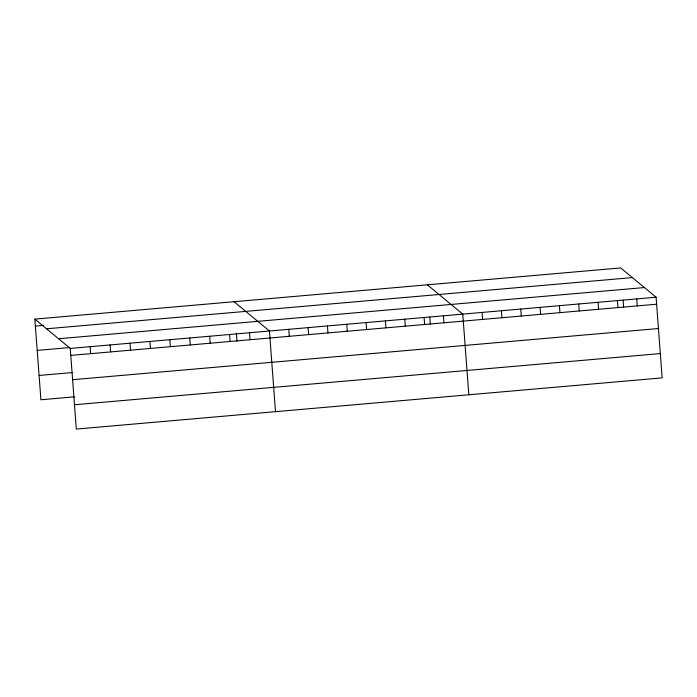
<?xml version="1.0" encoding="UTF-8"?>
<svg xmlns="http://www.w3.org/2000/svg" width="697" height="697" viewBox="0 0 697 697"><rect width="100%" height="100%" fill="white"/><g stroke="black" fill="none" stroke-linecap="round" stroke-linejoin="round"><path stroke-width="1.05" d="M34.85 319.121L620.687 267.927L656.086 297.227L662.15 377.879L76.313 429.073L70.249 348.422L34.85 319.121L40.914 399.773L74.457 396.837M35.373 326.1L43.763 325.368M46.533 328.792L632.371 277.598M58.565 338.751L644.403 287.556M37.202 350.408L69.7 347.568M70.249 348.422L656.086 297.227M70.772 355.4L656.609 304.206M39.084 375.456L72.636 372.529M72.601 379.708L658.438 328.522M74.483 404.757L660.32 353.571M427.357 284.82L462.764 314.12L468.828 394.772M234.035 301.714L269.434 331.014L275.498 411.666M636.753 298.917L637.276 305.896M623.118 300.259L623.667 307.569M617.42 300.607L617.943 307.586M598.087 302.298L598.61 309.276M578.754 303.988L579.277 310.967M559.421 305.678L559.944 312.657M540.088 307.368L540.619 314.347M520.755 309.059L521.286 316.037M501.422 310.749L501.953 317.719M482.089 312.43L482.62 319.409M443.431 315.811L443.954 322.789M429.788 317.152L430.337 324.462M424.098 317.501L424.621 324.48M404.765 319.191L405.288 326.17M385.432 320.881L385.955 327.86M366.099 322.572L366.622 329.55M346.766 324.262L347.289 331.241M327.433 325.952L327.956 332.931M308.1 327.642L308.623 334.612M288.767 329.324L289.29 336.303M249.517 332.757L250.04 339.735M236.388 333L237.015 341.356M229.601 334.499L230.123 341.478M209.675 336.242L210.206 343.22M189.758 337.975L190.29 344.954M169.841 339.718L170.364 346.697M149.925 341.46L150.447 348.439M130.008 343.203L130.531 350.182M110.091 344.945L110.614 351.915M90.166 346.679L90.697 353.658"/></g></svg>
